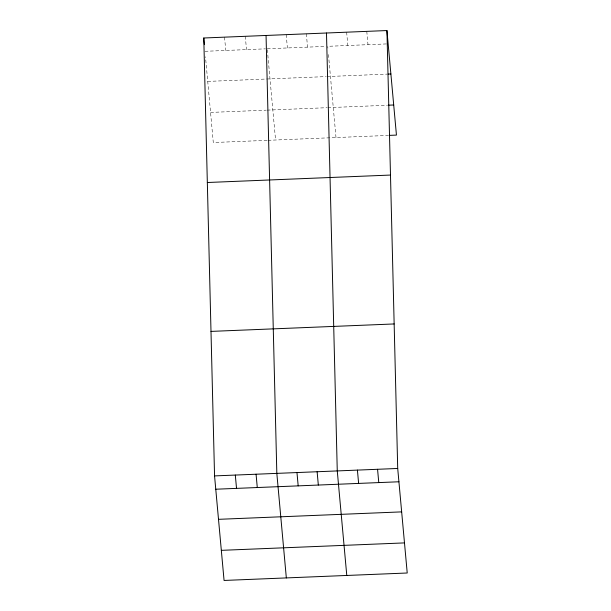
<?xml version="1.0" encoding="UTF-8"?>
<svg xmlns="http://www.w3.org/2000/svg" width="611" height="611" viewBox="0 0 611 611"><rect width="100%" height="100%" fill="white"/><g stroke="black" fill="none" stroke-linecap="round" stroke-linejoin="round"><path stroke-width="0.46" stroke-dasharray="3.06 2.29" d="M204.99 51.301L265.373 48.849M267.259 48.773L324.953 46.428M386.312 43.931L327.702 46.314L327.87 48.139M207.732 81.408L325.862 76.612M326.778 76.574L387.221 74.114M210.551 112.424L266.22 110.163M267.16 110.125L326.854 107.704M327.771 107.666L387.298 105.245M267.076 140.347L213.292 142.531L205.487 56.777M268.015 140.309L388.199 135.428M366.783 31.367L367.998 44.679M346.636 32.184L347.85 45.497M328.451 54.524L336.004 137.544M306.34 33.826L307.554 47.131M286.2 34.644L287.407 47.956M267.343 49.682L275.561 140.003M245.294 36.309L246.5 49.613M224.535 37.149L225.749 50.461"/><path stroke-width="0.92" d="M386.931 30.55L397.708 468.469L407.224 573.003L224.069 580.45L214.553 475.908L203.776 37.997L386.931 30.55L396.447 135.092L389.115 135.39M388.138 74.076L390.88 73.969M388.206 105.207L393.705 104.985M207.335 182.506L390.49 175.059M211.001 331.399L394.148 323.952M214.553 475.908L397.708 468.469M215.767 489.22L398.922 481.774M218.509 519.327L401.656 511.881M221.327 550.343L404.482 542.904M377.56 469.286L378.774 482.591M357.412 470.103L358.626 483.416M346.781 575.463L337.264 470.921L326.488 33.009M317.124 471.738L318.331 485.05M296.977 472.563L298.183 485.867M286.338 577.922L276.829 473.38L266.052 35.461M256.07 474.22L257.284 487.532M203.776 37.997L204.387 44.649M235.311 475.068L236.526 488.372"/></g></svg>
